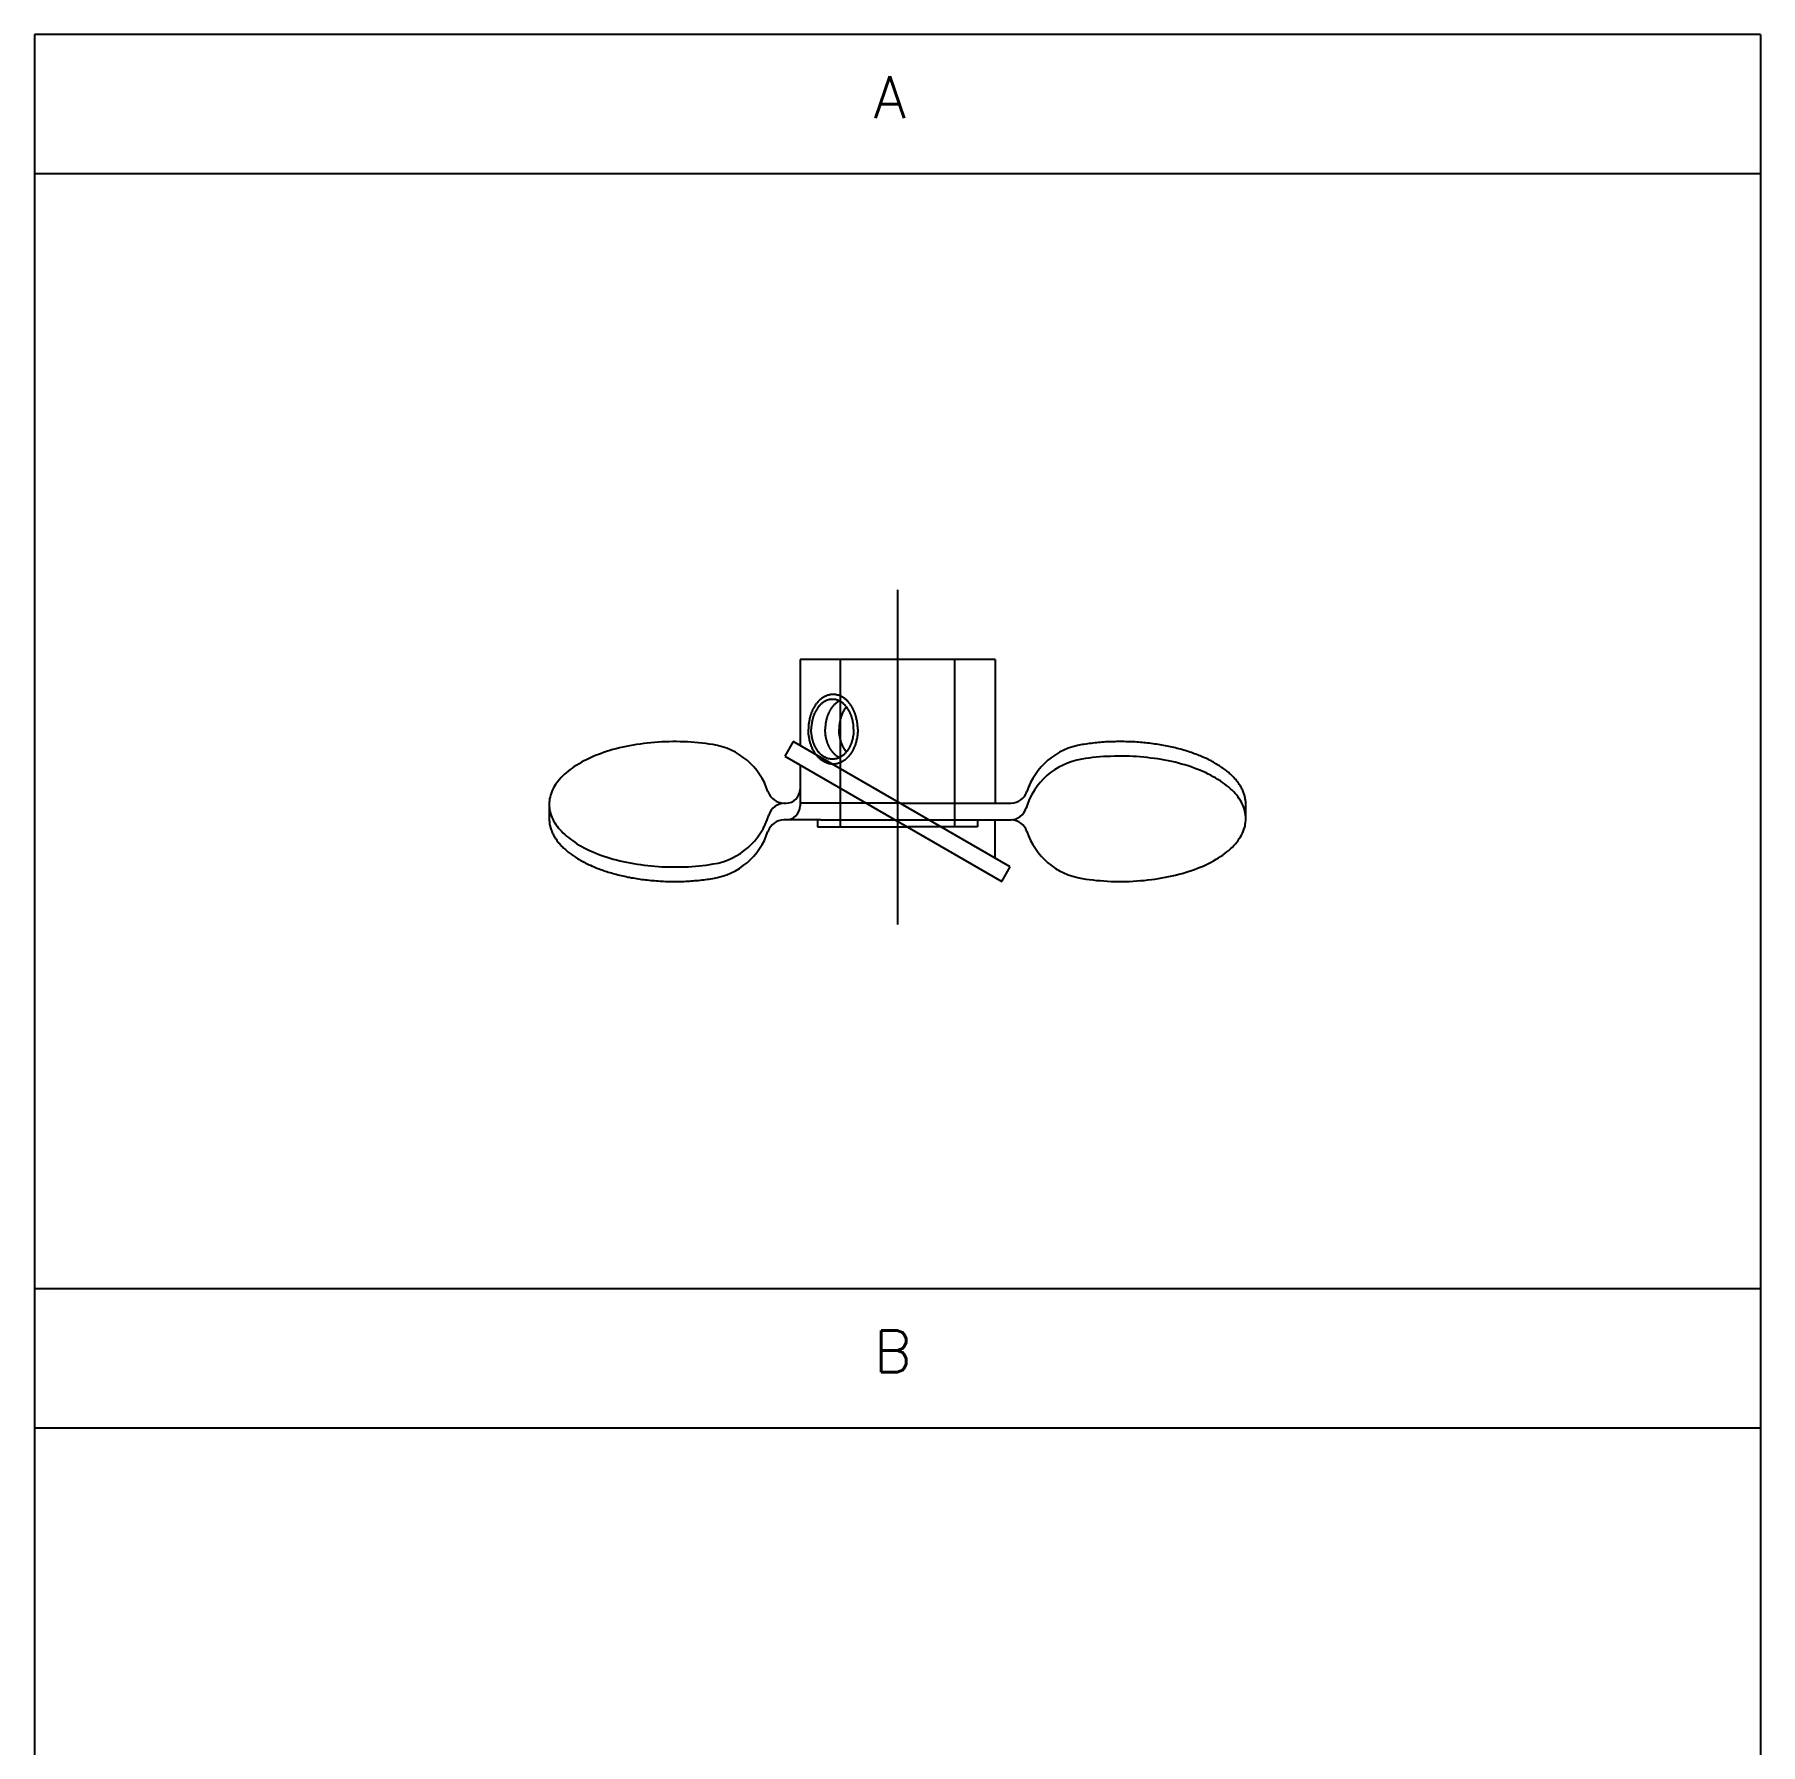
# Model space of a CAD drawing. Extents: x -205 to 734, y -924 to 175.
# Drawn here: x 610.4 to 734.3, y -685.1 to -562.4 of the extents above; entities that cross this region are included whole.
import ezdxf

# ---------------------------------------------------------------- set-up
doc = ezdxf.new("R2010")
doc.units = 0
doc.linetypes.add('CENTER', pattern=[50.8, 31.75, -6.35, 6.35, -6.35])
doc.linetypes.add('DASHED', pattern=[19.05, 12.7, -6.35])
doc.layers.get('0').update_dxf_attribs({"linetype": 'CONTINUOUS'})
doc.layers.add('CENTER', color=1, linetype='CENTER')
doc.styles.get("Standard").update_dxf_attribs({"font": 'txt.shx', "height": 3, "bigfont": 'bigfont.shx'})

# ---------------------------------------------------------------- blocks, each defined once
blk = doc.blocks.new('*U1')
at = {"color": 7, "linetype": 'CONTINUOUS'}
blk.add_text('A', height=3, dxfattribs=at).set_placement((493.82, 299.6))
blk = doc.blocks.new('*U2')
at = {"color": 7, "linetype": 'CONTINUOUS'}
blk.add_text('B', height=3, dxfattribs=at).set_placement((493.82, 209.6))

msp = doc.modelspace()

# ---------------------------------------------------------------- linework, layer by layer
at = {"color": 7, "linetype": 'CONTINUOUS'}
for p, q in [((610.41, -562.4), (610.41, -832.4)), ((610.41, -562.4), (610.41, -832.4)), ((734.29, -562.4), (610.41, -562.4)), ((734.29, -562.4), (734.29, -832.4)), ((734.29, -562.4), (734.29, -832.4)), ((734.29, -572.4), (610.41, -572.4)), ((679.35, -607.26), (665.35, -607.26)), ((679.35, -607.26), (665.35, -607.26)), ((665.35, -607.26), (665.35, -613.43)), ((679.35, -607.26), (679.35, -617.56)), ((664.85, -613.14), (664.25, -614.18)), ((680.44, -622.14), (664.85, -613.14)), ((664.25, -614.18), (679.84, -623.18)), ((665.35, -614.81), (665.35, -617.76)), ((647.35, -617.64), (647.35, -618.68)), ((664.19, -617.56), (664.35, -617.56)), ((670.11, -617.56), (665.35, -617.56)), ((672.51, -617.56), (672.35, -617.56)), ((672.51, -617.56), (680.5, -617.56)), ((697.35, -618.68), (697.35, -617.64)), ((665.35, -618.76), (664.19, -618.76)), ((666.85, -618.76), (665.35, -618.76)), ((666.6, -618.76), (666.6, -619.26)), ((666.6, -619.26), (672.35, -619.26)), ((666.85, -618.76), (672.19, -618.76)), ((672.19, -618.76), (672.35, -618.76)), ((672.35, -619.26), (673.08, -619.26)), ((674.59, -618.76), (677.85, -618.76)), ((677.85, -618.76), (679.35, -618.76)), ((679.35, -618.76), (680.5, -618.76)), ((679.35, -621.54), (679.35, -618.76)), ((679.84, -623.18), (680.44, -622.14)), ((734.29, -652.4), (610.41, -652.4)), ((734.29, -662.4), (610.41, -662.4))]:
    msp.add_line(p, q, dxfattribs=at)
at = {"color": 3, "linetype": 'DASHED'}
for p, q in [((668.25, -619.26), (668.25, -607.26)), ((676.45, -619.26), (676.45, -607.26)), ((672.35, -617.56), (670.11, -617.56)), ((672.35, -618.76), (674.59, -618.76)), ((678.1, -619.26), (673.08, -619.26)), ((678.1, -618.76), (678.1, -619.26))]:
    msp.add_line(p, q, dxfattribs=at)
at = {"color": 7, "linetype": 'CONTINUOUS'}
for points in [[(669.49, -612.26, 0), (669.49, -612.2, 0), (669.49, -612.14, 0), (669.49, -612.08, 0), (669.48, -612.02, 0), (669.48, -611.96, 0), (669.47, -611.89, 0), (669.47, -611.83, 0), (669.46, -611.77, 0), (669.45, -611.71, 0), (669.44, -611.65, 0), (669.43, -611.6, 0), (669.41, -611.54, 0), (669.4, -611.48, 0), (669.39, -611.42, 0), (669.37, -611.36, 0), (669.36, -611.3, 0), (669.34, -611.25, 0), (669.32, -611.19, 0), (669.3, -611.14, 0), (669.28, -611.08, 0), (669.26, -611.03, 0), (669.24, -610.98, 0), (669.22, -610.92, 0), (669.19, -610.87, 0), (669.17, -610.82, 0), (669.14, -610.77, 0), (669.12, -610.72, 0), (669.09, -610.68, 0), (669.06, -610.63, 0), (669.03, -610.58, 0), (669, -610.54, 0), (668.97, -610.49, 0), (668.94, -610.45, 0), (668.91, -610.41, 0), (668.88, -610.37, 0), (668.85, -610.33, 0), (668.81, -610.29, 0), (668.78, -610.25, 0), (668.74, -610.22, 0), (668.71, -610.18, 0), (668.67, -610.15, 0), (668.63, -610.12, 0), (668.59, -610.09, 0), (668.56, -610.06, 0), (668.52, -610.03, 0), (668.48, -610, 0), (668.44, -609.98, 0), (668.4, -609.95, 0), (668.36, -609.93, 0), (668.32, -609.91, 0), (668.28, -609.89, 0), (668.24, -609.87, 0), (668.2, -609.85, 0), (668.15, -609.84, 0), (668.11, -609.82, 0), (668.07, -609.81, 0), (668.02, -609.8, 0), (667.98, -609.79, 0), (667.94, -609.78, 0), (667.9, -609.77, 0), (667.85, -609.77, 0), (667.81, -609.76, 0), (667.77, -609.76, 0), (667.72, -609.76, 0), (667.68, -609.76, 0), (667.64, -609.76, 0), (667.59, -609.77, 0), (667.55, -609.77, 0), (667.51, -609.78, 0), (667.46, -609.79, 0), (667.42, -609.8, 0), (667.38, -609.81, 0), (667.34, -609.82, 0), (667.29, -609.84, 0), (667.25, -609.85, 0), (667.21, -609.87, 0), (667.17, -609.89, 0), (667.13, -609.91, 0), (667.09, -609.93, 0), (667.05, -609.95, 0), (667.01, -609.98, 0), (666.97, -610, 0), (666.93, -610.03, 0), (666.89, -610.06, 0), (666.85, -610.09, 0), (666.81, -610.12, 0), (666.78, -610.15, 0), (666.74, -610.18, 0), (666.71, -610.22, 0), (666.67, -610.25, 0), (666.63, -610.29, 0), (666.6, -610.33, 0), (666.57, -610.37, 0), (666.54, -610.41, 0), (666.5, -610.45, 0), (666.47, -610.49, 0), (666.44, -610.54, 0), (666.41, -610.58, 0), (666.38, -610.63, 0), (666.36, -610.68, 0), (666.33, -610.72, 0), (666.3, -610.77, 0), (666.28, -610.82, 0), (666.25, -610.87, 0), (666.23, -610.92, 0), (666.21, -610.98, 0), (666.18, -611.03, 0), (666.16, -611.08, 0), (666.14, -611.14, 0), (666.12, -611.19, 0), (666.11, -611.25, 0), (666.09, -611.3, 0), (666.07, -611.36, 0), (666.06, -611.42, 0), (666.04, -611.48, 0), (666.03, -611.54, 0), (666.02, -611.6, 0), (666.01, -611.65, 0), (666, -611.71, 0), (665.99, -611.77, 0), (665.98, -611.83, 0), (665.97, -611.89, 0), (665.97, -611.96, 0), (665.96, -612.02, 0), (665.96, -612.08, 0), (665.96, -612.14, 0), (665.96, -612.2, 0), (665.96, -612.26, 0)], [(669.2, -612.26, 0), (669.2, -612.21, 0), (669.2, -612.16, 0), (669.19, -612.1, 0), (669.19, -612.05, 0), (669.19, -612, 0), (669.18, -611.95, 0), (669.18, -611.89, 0), (669.17, -611.84, 0), (669.16, -611.79, 0), (669.15, -611.74, 0), (669.14, -611.69, 0), (669.13, -611.64, 0), (669.12, -611.59, 0), (669.11, -611.54, 0), (669.1, -611.49, 0), (669.08, -611.44, 0), (669.07, -611.39, 0), (669.05, -611.34, 0), (669.04, -611.29, 0), (669.02, -611.25, 0), (669, -611.2, 0), (668.98, -611.16, 0), (668.96, -611.11, 0), (668.94, -611.07, 0), (668.92, -611.02, 0), (668.9, -610.98, 0), (668.88, -610.94, 0), (668.85, -610.9, 0), (668.83, -610.86, 0), (668.8, -610.82, 0), (668.78, -610.78, 0), (668.75, -610.74, 0), (668.73, -610.7, 0), (668.7, -610.67, 0), (668.67, -610.63, 0), (668.64, -610.6, 0), (668.61, -610.57, 0), (668.58, -610.53, 0), (668.55, -610.5, 0), (668.52, -610.47, 0), (668.49, -610.45, 0), (668.46, -610.42, 0), (668.43, -610.39, 0), (668.39, -610.37, 0), (668.36, -610.34, 0), (668.33, -610.32, 0), (668.29, -610.3, 0), (668.26, -610.27, 0), (668.23, -610.26, 0), (668.19, -610.24, 0), (668.15, -610.22, 0), (668.12, -610.2, 0), (668.08, -610.19, 0), (668.05, -610.18, 0), (668.01, -610.16, 0), (667.98, -610.15, 0), (667.94, -610.14, 0), (667.9, -610.13, 0), (667.86, -610.13, 0), (667.83, -610.12, 0), (667.79, -610.12, 0), (667.75, -610.11, 0), (667.72, -610.11, 0), (667.68, -610.11, 0), (667.64, -610.11, 0), (667.6, -610.11, 0), (667.57, -610.12, 0), (667.53, -610.12, 0), (667.49, -610.13, 0), (667.46, -610.13, 0), (667.42, -610.14, 0), (667.38, -610.15, 0), (667.35, -610.16, 0), (667.31, -610.18, 0), (667.27, -610.19, 0), (667.24, -610.2, 0), (667.2, -610.22, 0), (667.17, -610.24, 0), (667.13, -610.26, 0), (667.1, -610.27, 0), (667.06, -610.3, 0), (667.03, -610.32, 0), (667, -610.34, 0), (666.96, -610.37, 0), (666.93, -610.39, 0), (666.9, -610.42, 0), (666.87, -610.45, 0), (666.83, -610.47, 0), (666.8, -610.5, 0), (666.77, -610.53, 0), (666.74, -610.57, 0), (666.71, -610.6, 0), (666.68, -610.63, 0), (666.66, -610.67, 0), (666.63, -610.7, 0), (666.6, -610.74, 0), (666.58, -610.78, 0), (666.55, -610.82, 0), (666.53, -610.86, 0), (666.5, -610.9, 0), (666.48, -610.94, 0), (666.46, -610.98, 0), (666.43, -611.02, 0), (666.41, -611.07, 0), (666.39, -611.11, 0), (666.37, -611.16, 0), (666.36, -611.2, 0), (666.34, -611.25, 0), (666.32, -611.29, 0), (666.3, -611.34, 0), (666.29, -611.39, 0), (666.27, -611.44, 0), (666.26, -611.49, 0), (666.25, -611.54, 0), (666.24, -611.59, 0), (666.22, -611.64, 0), (666.21, -611.69, 0), (666.2, -611.74, 0), (666.2, -611.79, 0), (666.19, -611.84, 0), (666.18, -611.89, 0), (666.17, -611.95, 0), (666.17, -612, 0), (666.16, -612.05, 0), (666.16, -612.1, 0), (666.16, -612.16, 0), (666.16, -612.21, 0), (666.16, -612.26, 0)], [(668.18, -610.23, 0), (668.16, -610.24, 0), (668.15, -610.25, 0), (668.14, -610.25, 0), (668.12, -610.26, 0), (668.11, -610.27, 0), (668.1, -610.27, 0), (668.08, -610.28, 0), (668.07, -610.29, 0), (668.05, -610.3, 0), (668.04, -610.31, 0), (668.03, -610.32, 0), (668.01, -610.33, 0), (668, -610.34, 0), (667.99, -610.35, 0), (667.98, -610.35, 0), (667.96, -610.36, 0), (667.95, -610.37, 0), (667.94, -610.38, 0), (667.92, -610.39, 0), (667.91, -610.4, 0), (667.9, -610.41, 0), (667.89, -610.43, 0), (667.87, -610.44, 0), (667.86, -610.45, 0), (667.85, -610.46, 0), (667.84, -610.47, 0), (667.83, -610.48, 0), (667.81, -610.49, 0), (667.8, -610.51, 0), (667.79, -610.52, 0), (667.78, -610.53, 0), (667.76, -610.54, 0), (667.75, -610.55, 0), (667.74, -610.57, 0), (667.73, -610.58, 0), (667.72, -610.59, 0), (667.71, -610.61, 0), (667.7, -610.62, 0), (667.68, -610.63, 0), (667.67, -610.65, 0), (667.66, -610.66, 0), (667.65, -610.67, 0), (667.64, -610.69, 0), (667.63, -610.7, 0), (667.62, -610.72, 0), (667.61, -610.73, 0), (667.6, -610.75, 0), (667.59, -610.76, 0), (667.58, -610.78, 0), (667.57, -610.79, 0), (667.56, -610.81, 0), (667.55, -610.82, 0), (667.54, -610.84, 0), (667.53, -610.85, 0), (667.52, -610.87, 0), (667.51, -610.88, 0), (667.5, -610.9, 0), (667.49, -610.92, 0), (667.48, -610.93, 0), (667.47, -610.95, 0), (667.47, -610.97, 0), (667.46, -610.98, 0), (667.45, -611, 0), (667.44, -611.02, 0), (667.43, -611.03, 0), (667.42, -611.05, 0), (667.41, -611.07, 0), (667.41, -611.09, 0), (667.4, -611.1, 0), (667.39, -611.12, 0), (667.38, -611.14, 0), (667.38, -611.15, 0), (667.37, -611.17, 0), (667.36, -611.19, 0), (667.35, -611.21, 0), (667.35, -611.23, 0), (667.34, -611.25, 0), (667.33, -611.26, 0), (667.33, -611.28, 0), (667.32, -611.3, 0), (667.31, -611.32, 0), (667.3, -611.34, 0), (667.3, -611.36, 0), (667.29, -611.38, 0), (667.29, -611.39, 0), (667.28, -611.41, 0), (667.27, -611.43, 0), (667.27, -611.45, 0), (667.26, -611.47, 0), (667.26, -611.49, 0), (667.25, -611.51, 0), (667.25, -611.53, 0), (667.24, -611.55, 0), (667.24, -611.57, 0), (667.23, -611.59, 0), (667.23, -611.61, 0), (667.23, -611.63, 0), (667.22, -611.65, 0), (667.22, -611.67, 0), (667.21, -611.69, 0), (667.21, -611.71, 0), (667.21, -611.73, 0), (667.2, -611.75, 0), (667.2, -611.77, 0), (667.2, -611.79, 0), (667.19, -611.81, 0), (667.19, -611.83, 0), (667.19, -611.85, 0), (667.18, -611.87, 0), (667.18, -611.89, 0), (667.18, -611.91, 0), (667.18, -611.93, 0), (667.17, -611.95, 0), (667.17, -611.97, 0), (667.17, -611.99, 0), (667.17, -612.01, 0), (667.17, -612.03, 0), (667.16, -612.05, 0), (667.16, -612.08, 0), (667.16, -612.1, 0), (667.16, -612.12, 0), (667.16, -612.14, 0), (667.16, -612.16, 0), (667.16, -612.18, 0), (667.16, -612.2, 0), (667.16, -612.22, 0), (667.16, -612.24, 0), (667.16, -612.26, 0)], [(668.68, -610.64, 0), (668.67, -610.65, 0), (668.66, -610.66, 0), (668.65, -610.67, 0), (668.65, -610.68, 0), (668.64, -610.69, 0), (668.63, -610.7, 0), (668.63, -610.71, 0), (668.62, -610.72, 0), (668.61, -610.73, 0), (668.6, -610.74, 0), (668.6, -610.75, 0), (668.59, -610.76, 0), (668.58, -610.77, 0), (668.58, -610.78, 0), (668.57, -610.79, 0), (668.56, -610.8, 0), (668.55, -610.81, 0), (668.55, -610.82, 0), (668.54, -610.83, 0), (668.53, -610.84, 0), (668.53, -610.86, 0), (668.52, -610.87, 0), (668.51, -610.88, 0), (668.51, -610.89, 0), (668.5, -610.9, 0), (668.5, -610.91, 0), (668.49, -610.92, 0), (668.48, -610.93, 0), (668.48, -610.94, 0), (668.47, -610.96, 0), (668.46, -610.97, 0), (668.46, -610.98, 0), (668.45, -610.99, 0), (668.45, -611, 0), (668.44, -611.01, 0), (668.43, -611.02, 0), (668.43, -611.04, 0), (668.42, -611.05, 0), (668.42, -611.06, 0), (668.41, -611.07, 0), (668.41, -611.08, 0), (668.4, -611.1, 0), (668.39, -611.11, 0), (668.39, -611.12, 0), (668.38, -611.13, 0), (668.38, -611.14, 0), (668.37, -611.16, 0), (668.37, -611.17, 0), (668.36, -611.18, 0), (668.36, -611.19, 0), (668.35, -611.21, 0), (668.35, -611.22, 0), (668.34, -611.23, 0), (668.34, -611.24, 0), (668.33, -611.26, 0), (668.33, -611.27, 0), (668.33, -611.28, 0), (668.32, -611.29, 0), (668.32, -611.31, 0), (668.31, -611.32, 0), (668.31, -611.33, 0), (668.3, -611.35, 0), (668.3, -611.36, 0), (668.29, -611.37, 0), (668.29, -611.38, 0), (668.29, -611.4, 0), (668.28, -611.41, 0), (668.28, -611.42, 0), (668.27, -611.44, 0), (668.27, -611.45, 0), (668.27, -611.46, 0), (668.26, -611.48, 0), (668.26, -611.49, 0), (668.25, -611.5, 0), (668.25, -611.52, 0), (668.25, -611.53, 0), (668.25, -611.54, 0), (668.24, -611.56, 0), (668.24, -611.57, 0), (668.24, -611.59, 0), (668.23, -611.6, 0), (668.23, -611.61, 0), (668.23, -611.63, 0), (668.22, -611.64, 0), (668.22, -611.65, 0), (668.22, -611.67, 0), (668.21, -611.68, 0), (668.21, -611.7, 0), (668.21, -611.71, 0), (668.21, -611.72, 0), (668.2, -611.74, 0), (668.2, -611.75, 0), (668.2, -611.76, 0), (668.2, -611.78, 0), (668.19, -611.79, 0), (668.19, -611.81, 0), (668.19, -611.82, 0), (668.19, -611.84, 0), (668.19, -611.85, 0), (668.18, -611.86, 0), (668.18, -611.88, 0), (668.18, -611.89, 0), (668.18, -611.9, 0), (668.18, -611.92, 0), (668.18, -611.93, 0), (668.17, -611.95, 0), (668.17, -611.96, 0), (668.17, -611.98, 0), (668.17, -611.99, 0), (668.17, -612, 0), (668.17, -612.02, 0), (668.17, -612.03, 0), (668.16, -612.05, 0), (668.16, -612.06, 0), (668.16, -612.08, 0), (668.16, -612.09, 0), (668.16, -612.1, 0), (668.16, -612.12, 0), (668.16, -612.13, 0), (668.16, -612.15, 0), (668.16, -612.16, 0), (668.16, -612.18, 0), (668.16, -612.19, 0), (668.16, -612.2, 0), (668.16, -612.22, 0), (668.16, -612.23, 0), (668.16, -612.25, 0), (668.16, -612.26, 0)], [(659.09, -613.36, 0), (658.83, -613.32, 0), (658.58, -613.28, 0), (658.32, -613.25, 0), (658.06, -613.22, 0), (657.8, -613.2, 0), (657.54, -613.18, 0), (657.28, -613.17, 0), (657.01, -613.15, 0), (656.75, -613.15, 0), (656.49, -613.14, 0), (656.22, -613.14, 0), (655.96, -613.15, 0), (655.69, -613.15, 0), (655.43, -613.16, 0), (655.16, -613.18, 0), (654.9, -613.2, 0), (654.64, -613.22, 0), (654.38, -613.25, 0), (654.13, -613.28, 0), (653.87, -613.32, 0), (653.62, -613.35, 0), (653.37, -613.4, 0), (653.12, -613.44, 0), (652.87, -613.49, 0), (652.63, -613.54, 0), (652.39, -613.6, 0), (652.15, -613.66, 0), (651.92, -613.72, 0), (651.69, -613.79, 0), (651.47, -613.86, 0), (651.25, -613.93, 0), (651.03, -614.01, 0), (650.82, -614.09, 0), (650.61, -614.17, 0), (650.41, -614.26, 0), (650.22, -614.35, 0), (650.02, -614.44, 0), (649.84, -614.53, 0), (649.66, -614.63, 0), (649.49, -614.73, 0), (649.32, -614.83, 0), (649.15, -614.94, 0), (649, -615.04, 0), (648.85, -615.15, 0), (648.71, -615.26, 0), (648.57, -615.38, 0), (648.44, -615.49, 0), (648.32, -615.61, 0), (648.2, -615.73, 0), (648.09, -615.85, 0), (647.99, -615.97, 0), (647.89, -616.1, 0), (647.81, -616.22, 0), (647.73, -616.35, 0), (647.65, -616.47, 0), (647.59, -616.6, 0), (647.53, -616.73, 0), (647.48, -616.86, 0), (647.44, -616.99, 0), (647.41, -617.12, 0), (647.38, -617.25, 0), (647.36, -617.39, 0), (647.35, -617.52, 0), (647.35, -617.65, 0), (647.35, -617.78, 0), (647.36, -617.91, 0), (647.38, -618.05, 0), (647.41, -618.18, 0), (647.45, -618.31, 0), (647.49, -618.44, 0), (647.54, -618.57, 0), (647.6, -618.7, 0), (647.66, -618.83, 0), (647.74, -618.96, 0), (647.82, -619.08, 0), (647.91, -619.21, 0), (648, -619.33, 0), (648.11, -619.45, 0), (648.22, -619.57, 0), (648.33, -619.69, 0), (648.46, -619.81, 0), (648.59, -619.92, 0), (648.73, -620.03, 0), (648.87, -620.15, 0), (649.02, -620.25, 0), (649.18, -620.36, 0), (649.34, -620.47, 0), (649.51, -620.57, 0), (649.68, -620.67, 0), (649.86, -620.76, 0), (650.05, -620.86, 0), (650.24, -620.95, 0), (650.44, -621.04, 0), (650.64, -621.12, 0), (650.85, -621.21, 0), (651.06, -621.28, 0), (651.28, -621.36, 0), (651.5, -621.43, 0), (651.72, -621.5, 0), (651.95, -621.57, 0), (652.18, -621.63, 0), (652.42, -621.69, 0), (652.66, -621.75, 0), (652.9, -621.8, 0), (653.15, -621.85, 0), (653.4, -621.89, 0), (653.65, -621.93, 0), (653.9, -621.97, 0), (654.16, -622.01, 0), (654.42, -622.04, 0), (654.68, -622.06, 0), (654.94, -622.09, 0), (655.2, -622.11, 0), (655.46, -622.12, 0), (655.73, -622.13, 0), (655.99, -622.14, 0), (656.25, -622.14, 0), (656.52, -622.14, 0), (656.78, -622.14, 0), (657.05, -622.13, 0), (657.31, -622.12, 0), (657.58, -622.1, 0), (657.84, -622.08, 0), (658.1, -622.06, 0), (658.36, -622.03, 0), (658.61, -622, 0), (658.87, -621.96, 0), (659.12, -621.92, 0)], [(669.49, -612.26, 0), (669.49, -612.32, 0), (669.49, -612.38, 0), (669.49, -612.45, 0), (669.48, -612.51, 0), (669.48, -612.57, 0), (669.47, -612.63, 0), (669.47, -612.69, 0), (669.46, -612.75, 0), (669.45, -612.81, 0), (669.44, -612.87, 0), (669.43, -612.93, 0), (669.41, -612.99, 0), (669.4, -613.05, 0), (669.39, -613.1, 0), (669.37, -613.16, 0), (669.36, -613.22, 0), (669.34, -613.27, 0), (669.32, -613.33, 0), (669.3, -613.39, 0), (669.28, -613.44, 0), (669.26, -613.49, 0), (669.24, -613.55, 0), (669.22, -613.6, 0), (669.19, -613.65, 0), (669.17, -613.7, 0), (669.14, -613.75, 0), (669.12, -613.8, 0), (669.09, -613.85, 0), (669.06, -613.89, 0), (669.03, -613.94, 0), (669, -613.99, 0), (668.97, -614.03, 0), (668.94, -614.07, 0), (668.91, -614.11, 0), (668.88, -614.15, 0), (668.85, -614.19, 0), (668.81, -614.23, 0), (668.78, -614.27, 0), (668.74, -614.3, 0), (668.71, -614.34, 0), (668.67, -614.37, 0), (668.63, -614.41, 0), (668.59, -614.44, 0), (668.56, -614.47, 0), (668.52, -614.5, 0), (668.48, -614.52, 0), (668.44, -614.55, 0), (668.4, -614.57, 0), (668.36, -614.59, 0), (668.32, -614.62, 0), (668.28, -614.63, 0), (668.24, -614.65, 0), (668.2, -614.67, 0), (668.15, -614.69, 0), (668.11, -614.7, 0), (668.07, -614.71, 0), (668.02, -614.73, 0), (667.98, -614.73, 0), (667.94, -614.74, 0), (667.9, -614.75, 0), (667.85, -614.75, 0), (667.81, -614.76, 0), (667.77, -614.76, 0), (667.72, -614.76, 0), (667.68, -614.76, 0), (667.64, -614.76, 0), (667.59, -614.75, 0), (667.55, -614.75, 0), (667.51, -614.74, 0), (667.46, -614.73, 0), (667.42, -614.73, 0), (667.38, -614.71, 0), (667.34, -614.7, 0), (667.29, -614.69, 0), (667.25, -614.67, 0), (667.21, -614.65, 0), (667.17, -614.63, 0), (667.13, -614.62, 0), (667.09, -614.59, 0), (667.05, -614.57, 0), (667.01, -614.55, 0), (666.97, -614.52, 0), (666.93, -614.5, 0), (666.89, -614.47, 0), (666.85, -614.44, 0), (666.81, -614.41, 0), (666.78, -614.37, 0), (666.74, -614.34, 0), (666.71, -614.3, 0), (666.67, -614.27, 0), (666.63, -614.23, 0), (666.6, -614.19, 0), (666.57, -614.15, 0), (666.54, -614.11, 0), (666.5, -614.07, 0), (666.47, -614.03, 0), (666.44, -613.99, 0), (666.41, -613.94, 0), (666.38, -613.89, 0), (666.36, -613.85, 0), (666.33, -613.8, 0), (666.3, -613.75, 0), (666.28, -613.7, 0), (666.25, -613.65, 0), (666.23, -613.6, 0), (666.21, -613.55, 0), (666.18, -613.49, 0), (666.16, -613.44, 0), (666.14, -613.39, 0), (666.12, -613.33, 0), (666.11, -613.27, 0), (666.09, -613.22, 0), (666.07, -613.16, 0), (666.06, -613.1, 0), (666.04, -613.05, 0), (666.03, -612.99, 0), (666.02, -612.93, 0), (666.01, -612.87, 0), (666, -612.81, 0), (665.99, -612.75, 0), (665.98, -612.69, 0), (665.97, -612.63, 0), (665.97, -612.57, 0), (665.96, -612.51, 0), (665.96, -612.45, 0), (665.96, -612.38, 0), (665.96, -612.32, 0), (665.96, -612.26, 0)], [(669.2, -612.26, 0), (669.2, -612.31, 0), (669.2, -612.37, 0), (669.19, -612.42, 0), (669.19, -612.47, 0), (669.19, -612.52, 0), (669.18, -612.58, 0), (669.18, -612.63, 0), (669.17, -612.68, 0), (669.16, -612.73, 0), (669.15, -612.78, 0), (669.14, -612.84, 0), (669.13, -612.89, 0), (669.12, -612.94, 0), (669.11, -612.99, 0), (669.1, -613.03, 0), (669.08, -613.08, 0), (669.07, -613.13, 0), (669.05, -613.18, 0), (669.04, -613.23, 0), (669.02, -613.27, 0), (669, -613.32, 0), (668.98, -613.37, 0), (668.96, -613.41, 0), (668.94, -613.46, 0), (668.92, -613.5, 0), (668.9, -613.54, 0), (668.88, -613.58, 0), (668.85, -613.62, 0), (668.83, -613.67, 0), (668.8, -613.71, 0), (668.78, -613.74, 0), (668.75, -613.78, 0), (668.73, -613.82, 0), (668.7, -613.86, 0), (668.67, -613.89, 0), (668.64, -613.92, 0), (668.61, -613.96, 0), (668.58, -613.99, 0), (668.55, -614.02, 0), (668.52, -614.05, 0), (668.49, -614.08, 0), (668.46, -614.11, 0), (668.43, -614.13, 0), (668.39, -614.16, 0), (668.36, -614.18, 0), (668.33, -614.21, 0), (668.29, -614.23, 0), (668.26, -614.25, 0), (668.23, -614.27, 0), (668.19, -614.29, 0), (668.15, -614.3, 0), (668.12, -614.32, 0), (668.08, -614.33, 0), (668.05, -614.35, 0), (668.01, -614.36, 0), (667.98, -614.37, 0), (667.94, -614.38, 0), (667.9, -614.39, 0), (667.86, -614.39, 0), (667.83, -614.4, 0), (667.79, -614.41, 0), (667.75, -614.41, 0), (667.72, -614.41, 0), (667.68, -614.41, 0), (667.64, -614.41, 0), (667.6, -614.41, 0), (667.57, -614.41, 0), (667.53, -614.4, 0), (667.49, -614.39, 0), (667.46, -614.39, 0), (667.42, -614.38, 0), (667.38, -614.37, 0), (667.35, -614.36, 0), (667.31, -614.35, 0), (667.27, -614.33, 0), (667.24, -614.32, 0), (667.2, -614.3, 0), (667.17, -614.29, 0), (667.13, -614.27, 0), (667.1, -614.25, 0), (667.06, -614.23, 0), (667.03, -614.21, 0), (667, -614.18, 0), (666.96, -614.16, 0), (666.93, -614.13, 0), (666.9, -614.11, 0), (666.87, -614.08, 0), (666.83, -614.05, 0), (666.8, -614.02, 0), (666.77, -613.99, 0), (666.74, -613.96, 0), (666.71, -613.92, 0), (666.68, -613.89, 0), (666.66, -613.86, 0), (666.63, -613.82, 0), (666.6, -613.78, 0), (666.58, -613.74, 0), (666.55, -613.71, 0), (666.53, -613.67, 0), (666.5, -613.62, 0), (666.48, -613.58, 0), (666.46, -613.54, 0), (666.43, -613.5, 0), (666.41, -613.46, 0), (666.39, -613.41, 0), (666.37, -613.37, 0), (666.36, -613.32, 0), (666.34, -613.27, 0), (666.32, -613.23, 0), (666.3, -613.18, 0), (666.29, -613.13, 0), (666.27, -613.08, 0), (666.26, -613.03, 0), (666.25, -612.99, 0), (666.24, -612.94, 0), (666.22, -612.89, 0), (666.21, -612.84, 0), (666.2, -612.78, 0), (666.2, -612.73, 0), (666.19, -612.68, 0), (666.18, -612.63, 0), (666.17, -612.58, 0), (666.17, -612.52, 0), (666.16, -612.47, 0), (666.16, -612.42, 0), (666.16, -612.37, 0), (666.16, -612.31, 0), (666.16, -612.26, 0)], [(668.18, -614.29, 0), (668.16, -614.28, 0), (668.15, -614.28, 0), (668.14, -614.27, 0), (668.12, -614.26, 0), (668.11, -614.25, 0), (668.1, -614.25, 0), (668.08, -614.24, 0), (668.07, -614.23, 0), (668.05, -614.22, 0), (668.04, -614.21, 0), (668.03, -614.21, 0), (668.01, -614.2, 0), (668, -614.19, 0), (667.99, -614.18, 0), (667.98, -614.17, 0), (667.96, -614.16, 0), (667.95, -614.15, 0), (667.94, -614.14, 0), (667.92, -614.13, 0), (667.91, -614.12, 0), (667.9, -614.11, 0), (667.89, -614.1, 0), (667.87, -614.09, 0), (667.86, -614.08, 0), (667.85, -614.06, 0), (667.84, -614.05, 0), (667.83, -614.04, 0), (667.81, -614.03, 0), (667.8, -614.02, 0), (667.79, -614, 0), (667.78, -613.99, 0), (667.76, -613.98, 0), (667.75, -613.97, 0), (667.74, -613.96, 0), (667.73, -613.94, 0), (667.72, -613.93, 0), (667.71, -613.92, 0), (667.7, -613.9, 0), (667.68, -613.89, 0), (667.67, -613.88, 0), (667.66, -613.86, 0), (667.65, -613.85, 0), (667.64, -613.83, 0), (667.63, -613.82, 0), (667.62, -613.81, 0), (667.61, -613.79, 0), (667.6, -613.78, 0), (667.59, -613.76, 0), (667.58, -613.75, 0), (667.57, -613.73, 0), (667.56, -613.72, 0), (667.55, -613.7, 0), (667.54, -613.69, 0), (667.53, -613.67, 0), (667.52, -613.65, 0), (667.51, -613.64, 0), (667.5, -613.62, 0), (667.49, -613.61, 0), (667.48, -613.59, 0), (667.47, -613.57, 0), (667.47, -613.56, 0), (667.46, -613.54, 0), (667.45, -613.52, 0), (667.44, -613.51, 0), (667.43, -613.49, 0), (667.42, -613.47, 0), (667.41, -613.46, 0), (667.41, -613.44, 0), (667.4, -613.42, 0), (667.39, -613.4, 0), (667.38, -613.39, 0), (667.38, -613.37, 0), (667.37, -613.35, 0), (667.36, -613.33, 0), (667.35, -613.31, 0), (667.35, -613.3, 0), (667.34, -613.28, 0), (667.33, -613.26, 0), (667.33, -613.24, 0), (667.32, -613.22, 0), (667.31, -613.2, 0), (667.3, -613.18, 0), (667.3, -613.17, 0), (667.29, -613.15, 0), (667.29, -613.13, 0), (667.28, -613.11, 0), (667.27, -613.09, 0), (667.27, -613.07, 0), (667.26, -613.05, 0), (667.26, -613.03, 0), (667.25, -613.01, 0), (667.25, -612.99, 0), (667.24, -612.97, 0), (667.24, -612.96, 0), (667.23, -612.93, 0), (667.23, -612.91, 0), (667.23, -612.89, 0), (667.22, -612.88, 0), (667.22, -612.86, 0), (667.21, -612.84, 0), (667.21, -612.82, 0), (667.21, -612.8, 0), (667.2, -612.77, 0), (667.2, -612.75, 0), (667.2, -612.74, 0), (667.19, -612.72, 0), (667.19, -612.69, 0), (667.19, -612.67, 0), (667.18, -612.65, 0), (667.18, -612.63, 0), (667.18, -612.61, 0), (667.18, -612.59, 0), (667.17, -612.57, 0), (667.17, -612.55, 0), (667.17, -612.53, 0), (667.17, -612.51, 0), (667.17, -612.49, 0), (667.16, -612.47, 0), (667.16, -612.45, 0), (667.16, -612.43, 0), (667.16, -612.41, 0), (667.16, -612.39, 0), (667.16, -612.37, 0), (667.16, -612.35, 0), (667.16, -612.32, 0), (667.16, -612.3, 0), (667.16, -612.28, 0), (667.16, -612.26, 0)], [(668.68, -613.88, 0), (668.67, -613.87, 0), (668.66, -613.86, 0), (668.65, -613.85, 0), (668.65, -613.84, 0), (668.64, -613.83, 0), (668.63, -613.82, 0), (668.63, -613.81, 0), (668.62, -613.8, 0), (668.61, -613.79, 0), (668.6, -613.78, 0), (668.6, -613.77, 0), (668.59, -613.76, 0), (668.58, -613.75, 0), (668.58, -613.74, 0), (668.57, -613.73, 0), (668.56, -613.72, 0), (668.55, -613.71, 0), (668.55, -613.7, 0), (668.54, -613.69, 0), (668.53, -613.68, 0), (668.53, -613.67, 0), (668.52, -613.66, 0), (668.51, -613.65, 0), (668.51, -613.63, 0), (668.5, -613.62, 0), (668.5, -613.61, 0), (668.49, -613.6, 0), (668.48, -613.59, 0), (668.48, -613.58, 0), (668.47, -613.57, 0), (668.46, -613.56, 0), (668.46, -613.54, 0), (668.45, -613.53, 0), (668.45, -613.52, 0), (668.44, -613.51, 0), (668.43, -613.5, 0), (668.43, -613.49, 0), (668.42, -613.48, 0), (668.42, -613.46, 0), (668.41, -613.45, 0), (668.41, -613.44, 0), (668.4, -613.43, 0), (668.39, -613.41, 0), (668.39, -613.4, 0), (668.38, -613.39, 0), (668.38, -613.38, 0), (668.37, -613.37, 0), (668.37, -613.35, 0), (668.36, -613.34, 0), (668.36, -613.33, 0), (668.35, -613.32, 0), (668.35, -613.3, 0), (668.34, -613.29, 0), (668.34, -613.28, 0), (668.33, -613.27, 0), (668.33, -613.25, 0), (668.33, -613.24, 0), (668.32, -613.23, 0), (668.32, -613.22, 0), (668.31, -613.2, 0), (668.31, -613.19, 0), (668.3, -613.18, 0), (668.3, -613.16, 0), (668.29, -613.15, 0), (668.29, -613.14, 0), (668.29, -613.12, 0), (668.28, -613.11, 0), (668.28, -613.1, 0), (668.27, -613.09, 0), (668.27, -613.07, 0), (668.27, -613.06, 0), (668.26, -613.04, 0), (668.26, -613.03, 0), (668.25, -613.02, 0), (668.25, -613, 0), (668.25, -612.99, 0), (668.25, -612.98, 0), (668.24, -612.97, 0), (668.24, -612.95, 0), (668.24, -612.94, 0), (668.23, -612.92, 0), (668.23, -612.91, 0), (668.23, -612.9, 0), (668.22, -612.88, 0), (668.22, -612.87, 0), (668.22, -612.86, 0), (668.21, -612.84, 0), (668.21, -612.83, 0), (668.21, -612.81, 0), (668.21, -612.8, 0), (668.2, -612.79, 0), (668.2, -612.77, 0), (668.2, -612.76, 0), (668.2, -612.74, 0), (668.19, -612.73, 0), (668.19, -612.72, 0), (668.19, -612.7, 0), (668.19, -612.69, 0), (668.19, -612.67, 0), (668.18, -612.66, 0), (668.18, -612.65, 0), (668.18, -612.63, 0), (668.18, -612.62, 0), (668.18, -612.6, 0), (668.18, -612.59, 0), (668.17, -612.58, 0), (668.17, -612.56, 0), (668.17, -612.55, 0), (668.17, -612.53, 0), (668.17, -612.52, 0), (668.17, -612.5, 0), (668.17, -612.49, 0), (668.16, -612.48, 0), (668.16, -612.46, 0), (668.16, -612.45, 0), (668.16, -612.43, 0), (668.16, -612.42, 0), (668.16, -612.4, 0), (668.16, -612.39, 0), (668.16, -612.38, 0), (668.16, -612.36, 0), (668.16, -612.35, 0), (668.16, -612.33, 0), (668.16, -612.32, 0), (668.16, -612.3, 0), (668.16, -612.29, 0), (668.16, -612.28, 0), (668.16, -612.26, 0)], [(697.35, -617.64, 0), (697.35, -617.58, 0), (697.34, -617.51, 0), (697.34, -617.44, 0), (697.33, -617.38, 0), (697.32, -617.31, 0), (697.31, -617.25, 0), (697.3, -617.18, 0), (697.28, -617.11, 0), (697.27, -617.05, 0), (697.25, -616.98, 0), (697.23, -616.92, 0), (697.21, -616.85, 0), (697.18, -616.79, 0), (697.16, -616.72, 0), (697.13, -616.66, 0), (697.1, -616.59, 0), (697.07, -616.53, 0), (697.03, -616.47, 0), (697, -616.4, 0), (696.96, -616.34, 0), (696.92, -616.28, 0), (696.88, -616.21, 0), (696.84, -616.15, 0), (696.79, -616.09, 0), (696.75, -616.03, 0), (696.7, -615.97, 0), (696.65, -615.9, 0), (696.6, -615.84, 0), (696.54, -615.78, 0), (696.49, -615.72, 0), (696.43, -615.66, 0), (696.37, -615.6, 0), (696.31, -615.54, 0), (696.25, -615.49, 0), (696.18, -615.43, 0), (696.12, -615.37, 0), (696.05, -615.32, 0), (695.98, -615.26, 0), (695.91, -615.2, 0), (695.84, -615.15, 0), (695.76, -615.09, 0), (695.69, -615.04, 0), (695.61, -614.99, 0), (695.53, -614.93, 0), (695.45, -614.88, 0), (695.37, -614.83, 0), (695.28, -614.78, 0), (695.2, -614.73, 0), (695.11, -614.67, 0), (695.03, -614.63, 0), (694.94, -614.58, 0), (694.85, -614.53, 0), (694.75, -614.48, 0), (694.66, -614.43, 0), (694.57, -614.39, 0), (694.47, -614.34, 0), (694.37, -614.3, 0), (694.27, -614.25, 0), (694.17, -614.21, 0), (694.07, -614.17, 0), (693.97, -614.13, 0), (693.87, -614.09, 0), (693.76, -614.05, 0), (693.65, -614.01, 0), (693.55, -613.97, 0), (693.44, -613.93, 0), (693.33, -613.89, 0), (693.22, -613.86, 0), (693.11, -613.82, 0), (692.99, -613.79, 0), (692.88, -613.75, 0), (692.76, -613.72, 0), (692.65, -613.69, 0), (692.53, -613.66, 0), (692.41, -613.63, 0), (692.3, -613.6, 0), (692.18, -613.57, 0), (692.06, -613.54, 0), (691.94, -613.51, 0), (691.82, -613.49, 0), (691.69, -613.46, 0), (691.57, -613.44, 0), (691.45, -613.42, 0), (691.32, -613.39, 0), (691.2, -613.37, 0), (691.07, -613.35, 0), (690.94, -613.33, 0), (690.82, -613.32, 0), (690.69, -613.3, 0), (690.56, -613.28, 0), (690.43, -613.26, 0), (690.3, -613.25, 0), (690.17, -613.24, 0), (690.05, -613.22, 0), (689.92, -613.21, 0), (689.78, -613.2, 0), (689.65, -613.19, 0), (689.52, -613.18, 0), (689.39, -613.17, 0), (689.26, -613.16, 0), (689.13, -613.16, 0), (689, -613.15, 0), (688.87, -613.15, 0), (688.73, -613.15, 0), (688.6, -613.14, 0), (688.47, -613.14, 0), (688.34, -613.14, 0), (688.21, -613.14, 0), (688.07, -613.14, 0), (687.94, -613.15, 0), (687.81, -613.15, 0), (687.68, -613.15, 0), (687.54, -613.16, 0), (687.41, -613.17, 0), (687.28, -613.17, 0), (687.15, -613.18, 0), (687.02, -613.19, 0), (686.89, -613.2, 0), (686.76, -613.21, 0), (686.63, -613.23, 0), (686.5, -613.24, 0), (686.37, -613.25, 0), (686.24, -613.27, 0), (686.11, -613.28, 0), (685.99, -613.3, 0), (685.86, -613.32, 0), (685.73, -613.34, 0), (685.61, -613.36, 0)], [(685.61, -622.97, 0), (685.86, -623.01, 0), (686.11, -623.04, 0), (686.37, -623.07, 0), (686.63, -623.1, 0), (686.89, -623.12, 0), (687.15, -623.14, 0), (687.41, -623.16, 0), (687.68, -623.17, 0), (687.94, -623.18, 0), (688.21, -623.18, 0), (688.47, -623.18, 0), (688.74, -623.18, 0), (689, -623.17, 0), (689.26, -623.16, 0), (689.53, -623.14, 0), (689.79, -623.12, 0), (690.05, -623.1, 0), (690.31, -623.07, 0), (690.57, -623.04, 0), (690.82, -623.01, 0), (691.08, -622.97, 0), (691.33, -622.93, 0), (691.58, -622.88, 0), (691.82, -622.83, 0), (692.06, -622.78, 0), (692.3, -622.72, 0), (692.54, -622.66, 0), (692.77, -622.6, 0), (693, -622.53, 0), (693.22, -622.46, 0), (693.45, -622.39, 0), (693.66, -622.31, 0), (693.87, -622.23, 0), (694.08, -622.15, 0), (694.28, -622.07, 0), (694.48, -621.98, 0), (694.67, -621.88, 0), (694.85, -621.79, 0), (695.03, -621.69, 0), (695.21, -621.59, 0), (695.38, -621.49, 0), (695.54, -621.39, 0), (695.69, -621.28, 0), (695.84, -621.17, 0), (695.99, -621.06, 0), (696.12, -620.95, 0), (696.25, -620.83, 0), (696.38, -620.71, 0), (696.49, -620.6, 0), (696.6, -620.47, 0), (696.7, -620.35, 0), (696.8, -620.23, 0), (696.88, -620.1, 0), (696.97, -619.98, 0), (697.04, -619.85, 0), (697.1, -619.72, 0), (697.16, -619.59, 0), (697.21, -619.46, 0), (697.25, -619.33, 0), (697.29, -619.2, 0), (697.31, -619.07, 0), (697.33, -618.94, 0), (697.34, -618.8, 0), (697.35, -618.67, 0), (697.34, -618.54, 0), (697.33, -618.41, 0), (697.31, -618.28, 0), (697.28, -618.14, 0), (697.25, -618.01, 0), (697.2, -617.88, 0), (697.15, -617.75, 0), (697.09, -617.62, 0), (697.03, -617.5, 0), (696.96, -617.37, 0), (696.87, -617.24, 0), (696.79, -617.12, 0), (696.69, -616.99, 0), (696.59, -616.87, 0), (696.48, -616.75, 0), (696.36, -616.63, 0), (696.24, -616.52, 0), (696.11, -616.4, 0), (695.97, -616.29, 0), (695.82, -616.18, 0), (695.67, -616.07, 0), (695.52, -615.96, 0), (695.35, -615.86, 0), (695.18, -615.75, 0), (695.01, -615.66, 0), (694.83, -615.56, 0), (694.64, -615.47, 0), (694.45, -615.37, 0), (694.25, -615.29, 0), (694.05, -615.2, 0), (693.84, -615.12, 0), (693.63, -615.04, 0), (693.42, -614.96, 0), (693.2, -614.89, 0), (692.97, -614.82, 0), (692.74, -614.75, 0), (692.51, -614.69, 0), (692.27, -614.63, 0), (692.03, -614.58, 0), (691.79, -614.52, 0), (691.54, -614.47, 0), (691.29, -614.43, 0), (691.04, -614.39, 0), (690.79, -614.35, 0), (690.53, -614.32, 0), (690.27, -614.29, 0), (690.02, -614.26, 0), (689.75, -614.24, 0), (689.49, -614.22, 0), (689.23, -614.2, 0), (688.97, -614.19, 0), (688.7, -614.18, 0), (688.44, -614.18, 0), (688.17, -614.18, 0), (687.91, -614.19, 0), (687.64, -614.2, 0), (687.38, -614.21, 0), (687.12, -614.22, 0), (686.86, -614.24, 0), (686.6, -614.27, 0), (686.34, -614.29, 0), (686.08, -614.33, 0), (685.83, -614.36, 0), (685.57, -614.4, 0)], [(647.35, -618.68, 0), (647.35, -618.75, 0), (647.35, -618.81, 0), (647.36, -618.88, 0), (647.36, -618.95, 0), (647.37, -619.01, 0), (647.38, -619.08, 0), (647.39, -619.14, 0), (647.41, -619.21, 0), (647.42, -619.27, 0), (647.44, -619.34, 0), (647.46, -619.4, 0), (647.49, -619.47, 0), (647.51, -619.53, 0), (647.54, -619.6, 0), (647.56, -619.66, 0), (647.59, -619.73, 0), (647.63, -619.79, 0), (647.66, -619.86, 0), (647.7, -619.92, 0), (647.73, -619.98, 0), (647.77, -620.05, 0), (647.81, -620.11, 0), (647.86, -620.17, 0), (647.9, -620.24, 0), (647.95, -620.3, 0), (648, -620.36, 0), (648.04, -620.42, 0), (648.1, -620.48, 0), (648.15, -620.54, 0), (648.21, -620.6, 0), (648.26, -620.66, 0), (648.32, -620.72, 0), (648.38, -620.78, 0), (648.45, -620.84, 0), (648.51, -620.89, 0), (648.58, -620.95, 0), (648.64, -621.01, 0), (648.71, -621.07, 0), (648.78, -621.12, 0), (648.86, -621.18, 0), (648.93, -621.23, 0), (649.01, -621.28, 0), (649.08, -621.34, 0), (649.16, -621.39, 0), (649.24, -621.44, 0), (649.32, -621.5, 0), (649.41, -621.55, 0), (649.49, -621.6, 0), (649.58, -621.65, 0), (649.67, -621.7, 0), (649.76, -621.75, 0), (649.85, -621.79, 0), (649.94, -621.84, 0), (650.03, -621.89, 0), (650.13, -621.93, 0), (650.22, -621.98, 0), (650.32, -622.02, 0), (650.42, -622.07, 0), (650.52, -622.11, 0), (650.62, -622.15, 0), (650.72, -622.2, 0), (650.83, -622.24, 0), (650.93, -622.28, 0), (651.04, -622.32, 0), (651.15, -622.35, 0), (651.25, -622.39, 0), (651.37, -622.43, 0), (651.48, -622.47, 0), (651.59, -622.5, 0), (651.7, -622.53, 0), (651.81, -622.57, 0), (651.93, -622.6, 0), (652.04, -622.63, 0), (652.16, -622.66, 0), (652.28, -622.7, 0), (652.4, -622.73, 0), (652.51, -622.75, 0), (652.63, -622.78, 0), (652.76, -622.81, 0), (652.88, -622.83, 0), (653, -622.86, 0), (653.12, -622.88, 0), (653.25, -622.91, 0), (653.37, -622.93, 0), (653.5, -622.95, 0), (653.62, -622.97, 0), (653.75, -622.99, 0), (653.88, -623.01, 0), (654, -623.03, 0), (654.13, -623.04, 0), (654.26, -623.06, 0), (654.39, -623.07, 0), (654.52, -623.09, 0), (654.65, -623.1, 0), (654.78, -623.11, 0), (654.91, -623.12, 0), (655.04, -623.13, 0), (655.17, -623.14, 0), (655.3, -623.15, 0), (655.43, -623.16, 0), (655.56, -623.16, 0), (655.7, -623.17, 0), (655.83, -623.17, 0), (655.96, -623.18, 0), (656.09, -623.18, 0), (656.22, -623.18, 0), (656.36, -623.18, 0), (656.49, -623.18, 0), (656.62, -623.18, 0), (656.75, -623.18, 0), (656.88, -623.17, 0), (657.02, -623.17, 0), (657.15, -623.16, 0), (657.28, -623.16, 0), (657.41, -623.15, 0), (657.54, -623.14, 0), (657.67, -623.13, 0), (657.8, -623.12, 0), (657.93, -623.11, 0), (658.06, -623.1, 0), (658.19, -623.09, 0), (658.32, -623.07, 0), (658.45, -623.06, 0), (658.58, -623.04, 0), (658.71, -623.02, 0), (658.83, -623.01, 0), (658.96, -622.99, 0), (659.09, -622.97, 0)]]:
    msp.add_polyline3d(points, dxfattribs=at)
for centre, radius, start, end in [((658.3, -618.29), 5, 18.1513, 80.9164), ((686.37, -619.34), 5, 99.2045, 163.3694), ((686.39, -618.29), 5, 99.0836, 161.8487), ((664.19, -616.36), 1.2, 198.1513, 270), ((664.35, -616.56), 1, 270, 0), ((680.5, -616.36), 1.2, 270, 341.8487), ((664.26, -618.76), 1.2, 90, 163.3694), ((664.35, -617.76), 1, 270, 0), ((680.43, -617.56), 1.2, 270, 343.3694), ((658.32, -616.99), 5, 279.2045, 343.3694), ((664.19, -619.96), 1.2, 90, 161.8487), ((680.5, -619.96), 1.2, 18.1513, 90), ((658.3, -618.03), 5, 279.0836, 341.8487), ((686.39, -618.03), 5, 198.1513, 260.9164)]:
    msp.add_arc(centre, radius, start, end, dxfattribs=at)
at = {"layer": 'CENTER', "color": 1, "linetype": 'CENTER'}
msp.add_line((672.35, -602.26), (672.35, -626.26), dxfattribs=at)

# ---------------------------------------------------------------- block references
at = {"color": 7, "linetype": 'CONTINUOUS'}
for name in ['*U1', '*U2']:
    msp.add_blockref(name, (176.83, -868), dxfattribs=at)

doc.saveas('drawing.dxf')
